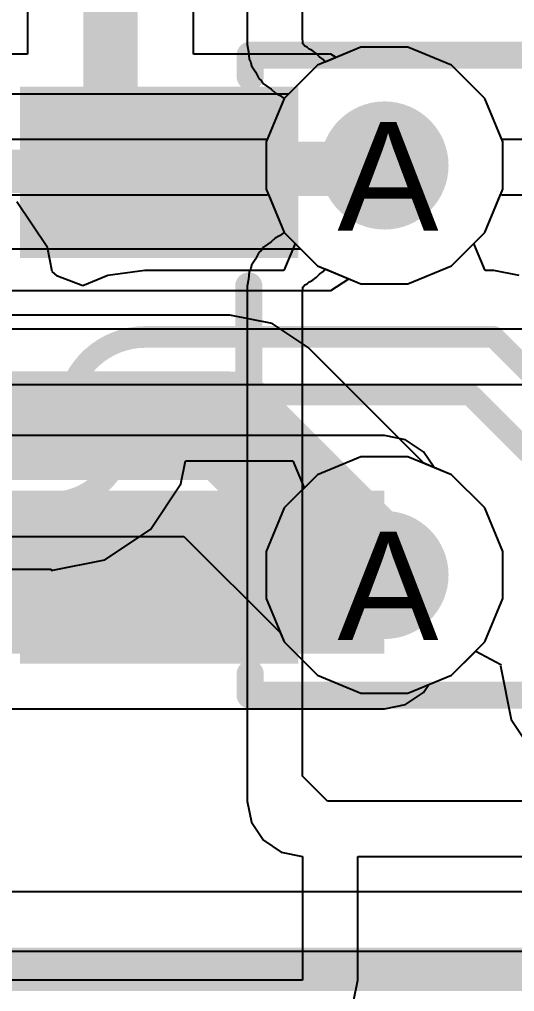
# Model space of a CAD drawing. Header units: inches. Extents: x 0 to 5271, y 0 to 5417.
# Drawn here: x 77.941 to 80.259, y 85.57 to 90.122 of the extents above; entities that cross this region are included whole.
import ezdxf

# ---------------------------------------------------------------- set-up
doc = ezdxf.new("R2010")
doc.units = ezdxf.units.IN
for name, color, linetype in [('Bottom Layer', 5, 'Continuous'), ('Drill Drawing', 1, 'Continuous'), ('L2_GND1', 16, 'Continuous'), ('L3_SIG1', 76, 'Continuous'), ('L4_PWR', 90, 'Continuous'), ('L5_GND2', 156, 'Continuous'), ('L6_SIG2', 130, 'Continuous'), ('L7_GND3', 216, 'Continuous'), ('Top Layer', 1, 'Continuous'), ('Top Overlay', 2, 'Continuous'), ('Top Paste', 8, 'Continuous'), ('Top Solder', 216, 'Continuous'), ('Via Holes', 16, 'Continuous')]:
    doc.layers.add(name, color=color, linetype=linetype)
doc.styles.add('Arial', font='', dxfattribs={"height": 0.2})
doc.styles.get('Arial').set_extended_font_data('Arial')

# ---------------------------------------------------------------- blocks, each defined once
blk = doc.blocks.new('SOT_23_5_272')
at = {"layer": 'Top Layer'}
for points in [[(-1.85, 1.25), (-0.75, 1.25), (-0.75, 0.65), (-1.85, 0.65)], [(0.75, 1.25), (1.85, 1.25), (1.85, 0.65), (0.75, 0.65)], [(-1.85, 0.3), (-0.75, 0.3), (-0.75, -0.3), (-1.85, -0.3)], [(-1.85, -0.65), (-0.75, -0.65), (-0.75, -1.25), (-1.85, -1.25)], [(0.75, -0.65), (1.85, -0.65), (1.85, -1.25), (0.75, -1.25)]]:
    blk.add_hatch(color=1, dxfattribs=at).paths.add_polyline_path(points)
at = {"layer": 'Top Paste'}
for points in [[(-1.85, 1.25), (-0.75, 1.25), (-0.75, 0.65), (-1.85, 0.65)], [(0.75, 1.25), (1.85, 1.25), (1.85, 0.65), (0.75, 0.65)], [(-1.85, 0.3), (-0.75, 0.3), (-0.75, -0.3), (-1.85, -0.3)], [(-1.85, -0.65), (-0.75, -0.65), (-0.75, -1.25), (-1.85, -1.25)], [(0.75, -0.65), (1.85, -0.65), (1.85, -1.25), (0.75, -1.25)]]:
    blk.add_hatch(color=8, dxfattribs=at).paths.add_polyline_path(points)
at = {"layer": 'Top Solder'}
for points in [[(-1.9516, 1.3516), (-0.6484, 1.3516), (-0.6484, 0.5484), (-1.9516, 0.5484)], [(0.6484, 1.3516), (1.9516, 1.3516), (1.9516, 0.5484), (0.6484, 0.5484)], [(-1.9516, 0.4016), (-0.6484, 0.4016), (-0.6484, -0.4016), (-1.9516, -0.4016)], [(-1.9516, -0.5484), (-0.6484, -0.5484), (-0.6484, -1.3516), (-1.9516, -1.3516)], [(0.6484, -0.5484), (1.9516, -0.5484), (1.9516, -1.3516), (0.6484, -1.3516)]]:
    blk.add_hatch(color=216, dxfattribs=at).paths.add_polyline_path(points)
at = {"layer": 'Top Overlay'}
for points in [[(-0.8791, 1.4986, 0.127, 0.127, 0), (-0.8791, 1.3986, 0.127, 0.127, 0)], [(0.8735, 1.4986, 0.127, 0.127, 0), (-0.8791, 1.4986, 0.127, 0.127, 0)], [(0.8735, 1.4986, 0.127, 0.127, 0), (0.8735, 1.3986, 0.127, 0.127, 0)], [(-2.1336, 1.0668, 0.127, 0.127, 0), (-2.1336, 0.8128, 0.127, 0.127, 0)], [(-2.0066, 0.9398, 0.127, 0.127, 0), (-2.1336, 1.0668, 0.127, 0.127, 0)], [(-2.0066, 0.9398, 0.127, 0.127, 0), (-2.1336, 0.8128, 0.127, 0.127, 0)], [(0.8799, 0.44, 0.127, 0.127, 0), (0.8799, -0.418, 0.127, 0.127, 0)], [(-0.8791, -1.3986, 0.127, 0.127, 0), (-0.8791, -1.4986, 0.127, 0.127, 0)], [(0.8735, -1.3986, 0.127, 0.127, 0), (0.8735, -1.4986, 0.127, 0.127, 0)], [(0.8735, -1.4986, 0.127, 0.127, 0), (-0.8791, -1.4986, 0.127, 0.127, 0)]]:
    blk.add_lwpolyline(points, format="xyseb", dxfattribs=at)
for points in [[(-0.9108, 1.4986, 0.0635, 0.0635, 1), (-0.8473, 1.4986, 0.0635, 0.0635, 1)], [(-0.9108, 1.4986, 0.0635, 0.0635, 1), (-0.8473, 1.4986, 0.0635, 0.0635, 1)], [(0.8418, 1.4986, 0.0635, 0.0635, 1), (0.9053, 1.4986, 0.0635, 0.0635, 1)], [(0.8418, 1.4986, 0.0635, 0.0635, 1), (0.9053, 1.4986, 0.0635, 0.0635, 1)], [(-0.9108, 1.3986, 0.0635, 0.0635, 1), (-0.8473, 1.3986, 0.0635, 0.0635, 1)], [(0.8418, 1.3986, 0.0635, 0.0635, 1), (0.9053, 1.3986, 0.0635, 0.0635, 1)], [(-2.1654, 1.0668, 0.0635, 0.0635, 1), (-2.1019, 1.0668, 0.0635, 0.0635, 1)], [(-2.1654, 1.0668, 0.0635, 0.0635, 1), (-2.1019, 1.0668, 0.0635, 0.0635, 1)], [(-2.0384, 0.9398, 0.0635, 0.0635, 1), (-1.9749, 0.9398, 0.0635, 0.0635, 1)], [(-2.0384, 0.9398, 0.0635, 0.0635, 1), (-1.9749, 0.9398, 0.0635, 0.0635, 1)], [(-2.1654, 0.8128, 0.0635, 0.0635, 1), (-2.1019, 0.8128, 0.0635, 0.0635, 1)], [(-2.1654, 0.8128, 0.0635, 0.0635, 1), (-2.1019, 0.8128, 0.0635, 0.0635, 1)], [(0.8482, 0.44, 0.0635, 0.0635, 1), (0.9117, 0.44, 0.0635, 0.0635, 1)], [(0.8482, -0.418, 0.0635, 0.0635, 1), (0.9117, -0.418, 0.0635, 0.0635, 1)], [(-0.9108, -1.3986, 0.0635, 0.0635, 1), (-0.8473, -1.3986, 0.0635, 0.0635, 1)], [(0.8418, -1.3986, 0.0635, 0.0635, 1), (0.9053, -1.3986, 0.0635, 0.0635, 1)], [(-0.9108, -1.4986, 0.0635, 0.0635, 1), (-0.8473, -1.4986, 0.0635, 0.0635, 1)], [(-0.9108, -1.4986, 0.0635, 0.0635, 1), (-0.8473, -1.4986, 0.0635, 0.0635, 1)], [(0.8418, -1.4986, 0.0635, 0.0635, 1), (0.9053, -1.4986, 0.0635, 0.0635, 1)], [(0.8418, -1.4986, 0.0635, 0.0635, 1), (0.9053, -1.4986, 0.0635, 0.0635, 1)]]:
    blk.add_lwpolyline(points, format="xyseb", close=True, dxfattribs=at)

msp = doc.modelspace()

# ---------------------------------------------------------------- hatches: boundary and pattern name
at = {"layer": 'Bottom Layer'}
h = msp.add_hatch(color=5, dxfattribs=at)
edge = h.paths.add_edge_path()
edge.add_arc((79.65, 89.4386), 0.3, 0, 360)
h = msp.add_hatch(color=5, dxfattribs=at)
edge = h.paths.add_edge_path()
edge.add_arc((79.65, 87.521), 0.3, 0, 360)
at = {"layer": 'L2_GND1'}
h = msp.add_hatch(color=16, dxfattribs=at)
edge = h.paths.add_edge_path()
edge.add_arc((79.65, 89.4386), 0.3, 0, 360)
h = msp.add_hatch(color=16, dxfattribs=at)
edge = h.paths.add_edge_path()
edge.add_arc((79.65, 87.521), 0.3, 0, 360)
at = {"layer": 'L3_SIG1'}
h = msp.add_hatch(color=76, dxfattribs=at)
edge = h.paths.add_edge_path()
edge.add_arc((79.65, 89.4386), 0.3, 0, 360)
h = msp.add_hatch(color=76, dxfattribs=at)
edge = h.paths.add_edge_path()
edge.add_arc((79.65, 87.521), 0.3, 0, 360)
at = {"layer": 'L4_PWR'}
h = msp.add_hatch(color=90, dxfattribs=at)
edge = h.paths.add_edge_path()
edge.add_arc((79.65, 89.4386), 0.3, 0, 360)
h = msp.add_hatch(color=90, dxfattribs=at)
edge = h.paths.add_edge_path()
edge.add_arc((79.65, 87.521), 0.3, 0, 360)
at = {"layer": 'L5_GND2'}
h = msp.add_hatch(color=156, dxfattribs=at)
edge = h.paths.add_edge_path()
edge.add_arc((79.65, 89.4386), 0.3, 0, 360)
h = msp.add_hatch(color=156, dxfattribs=at)
edge = h.paths.add_edge_path()
edge.add_arc((79.65, 87.521), 0.3, 0, 360)
at = {"layer": 'L6_SIG2'}
h = msp.add_hatch(color=130, dxfattribs=at)
edge = h.paths.add_edge_path()
edge.add_arc((79.65, 89.4386), 0.3, 0, 360)
h = msp.add_hatch(color=130, dxfattribs=at)
edge = h.paths.add_edge_path()
edge.add_arc((79.65, 87.521), 0.3, 0, 360)
at = {"layer": 'L7_GND3'}
h = msp.add_hatch(color=216, dxfattribs=at)
edge = h.paths.add_edge_path()
edge.add_arc((79.65, 89.4386), 0.3, 0, 360)
h = msp.add_hatch(color=216, dxfattribs=at)
edge = h.paths.add_edge_path()
edge.add_arc((79.65, 87.521), 0.3, 0, 360)
at = {"layer": 'Top Layer'}
h = msp.add_hatch(color=1, dxfattribs=at)
edge = h.paths.add_edge_path()
edge.add_arc((79.65, 89.4386), 0.3, 0, 360)
msp.add_hatch(color=1, dxfattribs=at).paths.add_polyline_path([(76.8985, 87.1533), (79.65, 87.1533), (79.65, 87.9153), (76.8985, 87.9153)])
h = msp.add_hatch(color=1, dxfattribs=at)
edge = h.paths.add_edge_path()
edge.add_arc((79.65, 87.521), 0.3, 0, 360)
at = {"layer": 'Via Holes'}
h = msp.add_hatch(color=7, dxfattribs=at)
edge = h.paths.add_edge_path()
edge.add_arc((79.65, 89.4386), 0.15, 0, 360)
h = msp.add_hatch(color=7, dxfattribs=at)
edge = h.paths.add_edge_path()
edge.add_arc((79.65, 87.521), 0.15, 0, 360)

# ---------------------------------------------------------------- linework, layer by layer
at = {"layer": 'Bottom Layer'}
for p, q in [((79.5398, 89.9926), (79.3362, 89.9082)), ((79.7602, 89.9926), (79.5398, 89.9926)), ((79.9638, 89.9082), (79.7602, 89.9926)), ((79.3362, 89.9082), (79.1804, 89.7524)), ((80.1197, 89.7524), (79.9638, 89.9082)), ((79.1804, 89.7524), (79.096, 89.5488)), ((80.204, 89.5488), (80.1197, 89.7524)), ((79.096, 89.5488), (79.096, 89.3284)), ((80.204, 89.3284), (80.204, 89.5488)), ((79.096, 89.3284), (79.1804, 89.1248)), ((80.1197, 89.1248), (80.204, 89.3284)), ((79.1804, 89.1248), (79.3362, 88.9689)), ((79.9638, 88.9689), (80.1197, 89.1248)), ((79.3362, 88.9689), (79.5398, 88.8846)), ((79.7602, 88.8846), (79.9638, 88.9689)), ((79.5398, 88.8846), (79.7602, 88.8846)), ((79.5398, 88.075), (79.3362, 87.9907)), ((79.7602, 88.075), (79.5398, 88.075)), ((79.9638, 87.9907), (79.7602, 88.075)), ((79.3362, 87.9907), (79.1804, 87.8349)), ((80.1197, 87.8349), (79.9638, 87.9907)), ((79.1804, 87.8349), (79.096, 87.6312)), ((80.204, 87.6312), (80.1197, 87.8349)), ((79.096, 87.6312), (79.096, 87.4108)), ((80.204, 87.4108), (80.204, 87.6312)), ((79.096, 87.4108), (79.1804, 87.2072)), ((80.1197, 87.2072), (80.204, 87.4108)), ((79.1804, 87.2072), (79.3362, 87.0514)), ((79.9638, 87.0514), (80.1197, 87.2072)), ((79.3362, 87.0514), (79.5398, 86.967)), ((79.7602, 86.967), (79.9638, 87.0514)), ((79.5398, 86.967), (79.7602, 86.967))]:
    msp.add_line(p, q, dxfattribs=at)
at = {"layer": 'L2_GND1'}
for p, q in [((79.5398, 89.9926), (79.3362, 89.9082)), ((79.7602, 89.9926), (79.5398, 89.9926)), ((79.9638, 89.9082), (79.7602, 89.9926)), ((79.3362, 89.9082), (79.1804, 89.7524)), ((80.1197, 89.7524), (79.9638, 89.9082)), ((79.1804, 89.7524), (79.1008, 89.5604)), ((80.1992, 89.5604), (80.1197, 89.7524)), ((79.1008, 89.5604), (72.0687, 89.5604)), ((87.4688, 89.5604), (80.1992, 89.5604)), ((72.0967, 89.3014), (79.1008, 89.3014)), ((79.1008, 89.3014), (79.1067, 89.3026)), ((79.1067, 89.3026), (79.1804, 89.1248)), ((80.1197, 89.1248), (80.1933, 89.3026)), ((80.1933, 89.3026), (80.1992, 89.3014)), ((80.1992, 89.3014), (87.4507, 89.3014)), ((79.1804, 89.1248), (79.3362, 88.9689)), ((79.9638, 88.9689), (80.1197, 89.1248)), ((79.3362, 88.9689), (79.5398, 88.8846)), ((79.7602, 88.8846), (79.9638, 88.9689)), ((79.5398, 88.8846), (79.7602, 88.8846)), ((79.5398, 88.075), (79.3362, 87.9907)), ((79.7602, 88.075), (79.5398, 88.075)), ((79.9638, 87.9907), (79.7602, 88.075)), ((79.3362, 87.9907), (79.1804, 87.8349)), ((80.1197, 87.8349), (79.9638, 87.9907)), ((79.1804, 87.8349), (79.096, 87.6312)), ((80.204, 87.6312), (80.1197, 87.8349)), ((79.096, 87.6312), (79.096, 87.4108)), ((80.204, 87.4108), (80.204, 87.6312)), ((79.096, 87.4108), (79.1804, 87.2072)), ((80.1197, 87.2072), (80.204, 87.4108)), ((79.1804, 87.2072), (79.3362, 87.0514)), ((79.9638, 87.0514), (80.1197, 87.2072)), ((79.3362, 87.0514), (79.5398, 86.967)), ((79.7602, 86.967), (79.9638, 87.0514)), ((79.5398, 86.967), (79.7602, 86.967)), ((94.8885, 86.0368), (58.4674, 86.0368))]:
    msp.add_line(p, q, dxfattribs=at)
msp.add_lwpolyline([(56.9353, 85.6742, 0.2032, 0.2032, 0), (116.9718, 85.6742, 0.2032, 0.2032, 0)], format="xyseb", dxfattribs=at)
at = {"layer": 'L3_SIG1'}
for p, q in [((79.5398, 89.9926), (79.3362, 89.9082)), ((79.7602, 89.9926), (79.5398, 89.9926)), ((79.9638, 89.9082), (79.7602, 89.9926)), ((79.3362, 89.9082), (79.2011, 89.7732)), ((80.1197, 89.7524), (79.9638, 89.9082)), ((79.2011, 89.7732), (71.9356, 89.7732)), ((80.204, 89.5488), (80.1197, 89.7524)), ((80.204, 89.3284), (80.204, 89.5488)), ((80.1197, 89.1248), (80.204, 89.3284)), ((79.9638, 88.9689), (80.1197, 89.1248)), ((72.5559, 89.048), (79.2571, 89.048)), ((79.2571, 89.048), (79.3362, 88.9689)), ((79.3362, 88.9689), (79.5398, 88.8846)), ((79.7602, 88.8846), (79.9638, 88.9689)), ((79.5398, 88.8846), (79.7602, 88.8846)), ((80.796, 88.6714), (72.7666, 88.6714)), ((73.0217, 88.4124), (80.537, 88.4124)), ((79.5398, 88.075), (79.3362, 87.9907)), ((79.7602, 88.075), (79.5398, 88.075)), ((79.9638, 87.9907), (79.7602, 88.075)), ((79.3362, 87.9907), (79.1804, 87.8349)), ((80.1197, 87.8349), (79.9638, 87.9907)), ((79.1804, 87.8349), (79.096, 87.6312)), ((80.204, 87.6312), (80.1197, 87.8349)), ((79.096, 87.6312), (79.096, 87.4108)), ((80.204, 87.4108), (80.204, 87.6312)), ((79.096, 87.4108), (79.1804, 87.2072)), ((80.1197, 87.2072), (80.204, 87.4108)), ((79.1804, 87.2072), (79.3362, 87.0514)), ((79.9638, 87.0514), (80.1197, 87.2072)), ((79.3362, 87.0514), (79.5398, 86.967)), ((79.7602, 86.967), (79.9638, 87.0514)), ((79.5398, 86.967), (79.7602, 86.967))]:
    msp.add_line(p, q, dxfattribs=at)
for points in [[(71.5706, 89.4106, 0.2032, 0.2032, 0), (79.622, 89.4106, 0.2032, 0.2032, 0)], [(79.622, 89.4106, 0.2032, 0.2032, 0), (79.65, 89.4386, 0.2032, 0.2032, 0)]]:
    msp.add_lwpolyline(points, format="xyseb", dxfattribs=at)
for points in [[(79.5712, 89.4106, 0.1016, 0.1016, 1), (79.6728, 89.4106, 0.1016, 0.1016, 1)], [(79.5712, 89.4106, 0.1016, 0.1016, 1), (79.6728, 89.4106, 0.1016, 0.1016, 1)], [(79.5992, 89.4386, 0.1016, 0.1016, 1), (79.7008, 89.4386, 0.1016, 0.1016, 1)]]:
    msp.add_lwpolyline(points, format="xyseb", close=True, dxfattribs=at)
at = {"layer": 'L4_PWR'}
for p, q in [((79.0074, 93.3596), (79.0074, 90.0044)), ((79.2664, 90.0299), (79.2664, 91.4168)), ((79.0074, 90.0044), (79.0142, 89.9705)), ((79.2682, 90.021), (79.2664, 90.0299)), ((79.2682, 90.0076), (79.2682, 90.021)), ((79.2692, 90.0069), (79.2682, 90.0076)), ((79.2777, 89.9979), (79.2692, 90.0069)), ((79.2878, 89.9922), (79.2777, 89.9979)), ((79.0142, 89.9705), (79.0166, 89.936)), ((79.2884, 89.9917), (79.2878, 89.9922)), ((79.2892, 89.9912), (79.2884, 89.9917)), ((79.2981, 89.9835), (79.2892, 89.9912)), ((79.3093, 89.9785), (79.2981, 89.9835)), ((79.3302, 89.9637), (79.3093, 89.9785)), ((79.3452, 89.9477), (79.3302, 89.9637)), ((79.5398, 89.9926), (79.3719, 89.923)), ((79.7602, 89.9926), (79.5398, 89.9926)), ((79.9638, 89.9082), (79.7602, 89.9926)), ((79.0166, 89.936), (79.0239, 89.9213)), ((79.0239, 89.9213), (79.0271, 89.9053)), ((79.3635, 89.9355), (79.3452, 89.9477)), ((79.3719, 89.923), (79.3635, 89.9355)), ((80.1197, 89.7524), (79.9638, 89.9082)), ((79.0271, 89.9053), (79.0463, 89.8765)), ((79.0463, 89.8765), (79.0618, 89.8456)), ((79.0618, 89.8456), (79.0742, 89.8349)), ((79.0742, 89.8349), (79.0833, 89.8212)), ((79.0833, 89.8212), (79.1194, 89.7956)), ((79.1194, 89.7956), (79.1381, 89.7794)), ((79.1381, 89.7794), (79.1595, 89.7672)), ((79.1804, 89.7524), (79.096, 89.5488)), ((79.1595, 89.7672), (79.1804, 89.7524)), ((80.204, 89.5488), (80.1197, 89.7524)), ((79.096, 89.5488), (79.096, 89.3284)), ((80.204, 89.3284), (80.204, 89.5488)), ((79.096, 89.3284), (79.1804, 89.1248)), ((80.1197, 89.1248), (80.204, 89.3284)), ((79.1381, 89.0978), (79.1194, 89.0816)), ((79.1594, 89.1099), (79.1381, 89.0978)), ((79.1804, 89.1248), (79.1594, 89.1099)), ((79.9638, 88.9689), (80.1197, 89.1248)), ((79.0742, 89.0423), (79.0618, 89.0315)), ((79.0833, 89.0559), (79.0742, 89.0423)), ((79.1194, 89.0816), (79.0833, 89.0559)), ((79.0463, 89.0006), (79.0271, 88.9719)), ((79.0618, 89.0315), (79.0463, 89.0006)), ((79.0239, 88.9558), (79.0166, 88.9411)), ((79.0271, 88.9719), (79.0239, 88.9558)), ((79.3635, 88.9417), (79.3719, 88.9542)), ((79.3719, 88.9542), (79.5398, 88.8846)), ((79.7602, 88.8846), (79.9638, 88.9689)), ((79.0142, 88.9067), (79.0074, 88.8728)), ((79.0166, 88.9411), (79.0142, 88.9067)), ((79.3093, 88.8987), (79.3302, 88.9135)), ((79.3302, 88.9135), (79.3453, 88.9295)), ((79.3453, 88.9295), (79.3635, 88.9417)), ((79.0074, 88.8728), (79.0074, 86.4624)), ((79.2682, 88.8696), (79.2692, 88.8703)), ((79.2682, 88.8562), (79.2682, 88.8696)), ((79.2692, 88.8703), (79.2777, 88.8792)), ((79.2777, 88.8792), (79.2877, 88.885)), ((79.2877, 88.885), (79.2884, 88.8855)), ((79.2884, 88.8855), (79.2892, 88.886)), ((79.2892, 88.886), (79.2981, 88.8937)), ((79.2981, 88.8937), (79.3093, 88.8987)), ((79.5398, 88.8846), (79.7602, 88.8846)), ((79.2664, 88.8473), (79.2682, 88.8562)), ((79.2664, 86.5788), (79.2664, 88.8473)), ((79.3828, 86.4624), (79.2664, 86.5788)), ((79.0074, 86.4624), (79.0271, 86.3633)), ((84.938, 86.4624), (79.3828, 86.4624)), ((79.0271, 86.3633), (79.0833, 86.2793)), ((79.0833, 86.2793), (79.1673, 86.2231)), ((79.1673, 86.2231), (79.2664, 86.2034)), ((79.2664, 86.2034), (79.2664, 85.6234)), ((79.5254, 85.6234), (79.5254, 86.2034)), ((79.5254, 86.2034), (94.8788, 86.2034)), ((79.2664, 85.6234), (74.8792, 85.6234)), ((79.5057, 85.5243), (79.5254, 85.6234))]:
    msp.add_line(p, q, dxfattribs=at)
at = {"layer": 'L5_GND2'}
for p, q in [((79.5398, 89.9926), (79.3362, 89.9082)), ((79.7602, 89.9926), (79.5398, 89.9926)), ((79.9638, 89.9082), (79.7602, 89.9926)), ((79.3362, 89.9082), (79.1804, 89.7524)), ((80.1197, 89.7524), (79.9638, 89.9082)), ((79.1804, 89.7524), (79.096, 89.5488)), ((80.204, 89.5488), (80.1197, 89.7524)), ((79.096, 89.5488), (79.096, 89.3284)), ((80.204, 89.3284), (80.204, 89.5488)), ((79.096, 89.3284), (79.1804, 89.1248)), ((80.1197, 89.1248), (80.204, 89.3284)), ((78.0721, 89.0552), (77.9296, 89.2686)), ((79.1804, 89.1248), (79.2315, 89.0736)), ((80.0685, 89.0736), (80.1197, 89.1248)), ((78.0947, 88.9418), (78.0721, 89.0552)), ((79.2315, 89.0736), (79.1789, 88.9466)), ((80.1211, 88.9466), (80.0685, 89.0736)), ((78.1189, 88.9199), (78.0947, 88.9418)), ((78.2375, 88.8747), (78.1189, 88.9199)), ((78.3548, 88.9232), (78.2375, 88.8747)), ((78.5291, 88.9462), (78.3548, 88.9232)), ((78.5312, 88.9466), (78.5291, 88.9462)), ((79.1789, 88.9466), (78.5312, 88.9466)), ((80.1622, 88.9466), (80.1211, 88.9466)), ((80.2811, 88.923), (80.1622, 88.9466)), ((78.697, 87.9472), (78.7186, 88.0558)), ((78.7186, 88.0558), (79.2217, 88.0558)), ((79.2217, 88.0558), (79.2743, 87.9288)), ((78.5544, 87.7338), (78.697, 87.9472)), ((79.2743, 87.9288), (79.1804, 87.8349)), ((79.1804, 87.8349), (79.096, 87.6312)), ((78.341, 87.5912), (78.5544, 87.7338)), ((79.096, 87.6312), (79.096, 87.4108)), ((78.0893, 87.5412), (78.341, 87.5912)), ((77.8759, 87.5478), (78.0893, 87.5478)), ((78.0893, 87.5478), (78.0893, 87.5412)), ((79.096, 87.4108), (79.1804, 87.2072)), ((79.1804, 87.2072), (79.3362, 87.0514)), ((79.9638, 87.0514), (80.0771, 87.1646)), ((80.0771, 87.1646), (80.1941, 87.1021)), ((80.1941, 87.1021), (80.1928, 87.0956)), ((80.1928, 87.0956), (80.2429, 86.8439)), ((79.3362, 87.0514), (79.5398, 86.967)), ((79.7602, 86.967), (79.9638, 87.0514)), ((79.5398, 86.967), (79.7602, 86.967)), ((80.2429, 86.8439), (80.3855, 86.6305))]:
    msp.add_line(p, q, dxfattribs=at)
for points in [[(78.1604, 88.265, 0.1016, 0.1016, -0.414214), (78.5312, 88.6358, 0.1016, 0.1016, 0)], [(78.5312, 88.6358, 0.1016, 0.1016, 0), (78.7166, 88.6358, 0.1016, 0.1016, 0)], [(78.7166, 88.6358, 0.1016, 0.1016, 0), (80.1622, 88.6358, 0.1016, 0.1016, 0)], [(80.1622, 88.6358, 0.1016, 0.1016, 0), (80.3911, 88.407, 0.1016, 0.1016, 0)], [(78.4296, 88.265, 0.1016, 0.1016, -0.414214), (78.5312, 88.3666, 0.1016, 0.1016, 0)], [(78.5312, 88.3666, 0.1016, 0.1016, 0), (78.7166, 88.3666, 0.1016, 0.1016, 0)], [(78.7166, 88.3666, 0.1016, 0.1016, 0), (80.0507, 88.3666, 0.1016, 0.1016, 0)], [(80.0507, 88.3666, 0.1016, 0.1016, 0), (80.2007, 88.2166, 0.1016, 0.1016, 0)], [(78.1604, 88.199, 0.1016, 0.1016, 0), (78.1604, 88.265, 0.1016, 0.1016, 0)], [(78.4296, 88.199, 0.1016, 0.1016, 0), (78.4296, 88.265, 0.1016, 0.1016, 0)], [(80.2007, 88.2166, 0.1016, 0.1016, 0), (80.3318, 88.0855, 0.1016, 0.1016, 0)], [(78.1604, 88.199, 0.1016, 0.1016, -0.414214), (78.0893, 88.1278, 0.1016, 0.1016, 0)], [(78.4296, 88.199, 0.1016, 0.1016, -0.414214), (78.0893, 87.8586, 0.1016, 0.1016, 0)], [(77.8759, 88.1278, 0.1016, 0.1016, 0), (78.0893, 88.1278, 0.1016, 0.1016, 0)], [(77.8759, 87.8586, 0.1016, 0.1016, 0), (78.0893, 87.8586, 0.1016, 0.1016, 0)]]:
    msp.add_lwpolyline(points, format="xyseb", dxfattribs=at)
for points in [[(78.5058, 88.6358, 0.0508, 0.0508, 1), (78.5566, 88.6358, 0.0508, 0.0508, 1)], [(78.5058, 88.6358, 0.0508, 0.0508, 1), (78.5566, 88.6358, 0.0508, 0.0508, 1)], [(78.6912, 88.6358, 0.0508, 0.0508, 1), (78.742, 88.6358, 0.0508, 0.0508, 1)], [(78.6912, 88.6358, 0.0508, 0.0508, 1), (78.742, 88.6358, 0.0508, 0.0508, 1)], [(80.1368, 88.6358, 0.0508, 0.0508, 1), (80.1876, 88.6358, 0.0508, 0.0508, 1)], [(80.1368, 88.6358, 0.0508, 0.0508, 1), (80.1876, 88.6358, 0.0508, 0.0508, 1)], [(78.5058, 88.3666, 0.0508, 0.0508, 1), (78.5566, 88.3666, 0.0508, 0.0508, 1)], [(78.5058, 88.3666, 0.0508, 0.0508, 1), (78.5566, 88.3666, 0.0508, 0.0508, 1)], [(78.6912, 88.3666, 0.0508, 0.0508, 1), (78.742, 88.3666, 0.0508, 0.0508, 1)], [(78.6912, 88.3666, 0.0508, 0.0508, 1), (78.742, 88.3666, 0.0508, 0.0508, 1)], [(80.0253, 88.3666, 0.0508, 0.0508, 1), (80.0761, 88.3666, 0.0508, 0.0508, 1)], [(80.0253, 88.3666, 0.0508, 0.0508, 1), (80.0761, 88.3666, 0.0508, 0.0508, 1)], [(78.135, 88.265, 0.0508, 0.0508, 1), (78.1858, 88.265, 0.0508, 0.0508, 1)], [(78.135, 88.265, 0.0508, 0.0508, 1), (78.1858, 88.265, 0.0508, 0.0508, 1)], [(78.4042, 88.265, 0.0508, 0.0508, 1), (78.455, 88.265, 0.0508, 0.0508, 1)], [(78.4042, 88.265, 0.0508, 0.0508, 1), (78.455, 88.265, 0.0508, 0.0508, 1)], [(80.1753, 88.2166, 0.0508, 0.0508, 1), (80.2261, 88.2166, 0.0508, 0.0508, 1)], [(80.1753, 88.2166, 0.0508, 0.0508, 1), (80.2261, 88.2166, 0.0508, 0.0508, 1)], [(78.135, 88.199, 0.0508, 0.0508, 1), (78.1858, 88.199, 0.0508, 0.0508, 1)], [(78.135, 88.199, 0.0508, 0.0508, 1), (78.1858, 88.199, 0.0508, 0.0508, 1)], [(78.4042, 88.199, 0.0508, 0.0508, 1), (78.455, 88.199, 0.0508, 0.0508, 1)], [(78.4042, 88.199, 0.0508, 0.0508, 1), (78.455, 88.199, 0.0508, 0.0508, 1)], [(78.0639, 88.1278, 0.0508, 0.0508, 1), (78.1147, 88.1278, 0.0508, 0.0508, 1)], [(78.0639, 88.1278, 0.0508, 0.0508, 1), (78.1147, 88.1278, 0.0508, 0.0508, 1)], [(78.0639, 87.8586, 0.0508, 0.0508, 1), (78.1147, 87.8586, 0.0508, 0.0508, 1)], [(78.0639, 87.8586, 0.0508, 0.0508, 1), (78.1147, 87.8586, 0.0508, 0.0508, 1)]]:
    msp.add_lwpolyline(points, format="xyseb", close=True, dxfattribs=at)
at = {"layer": 'L6_SIG2'}
for p, q in [((79.5398, 89.9926), (79.3362, 89.9082)), ((79.7602, 89.9926), (79.5398, 89.9926)), ((79.9638, 89.9082), (79.7602, 89.9926)), ((79.3362, 89.9082), (79.1804, 89.7524)), ((80.1197, 89.7524), (79.9638, 89.9082)), ((79.1804, 89.7524), (79.096, 89.5488)), ((80.204, 89.5488), (80.1197, 89.7524)), ((79.096, 89.5488), (79.096, 89.3284)), ((80.204, 89.3284), (80.204, 89.5488)), ((79.096, 89.3284), (79.1804, 89.1248)), ((80.1197, 89.1248), (80.204, 89.3284)), ((79.1804, 89.1248), (79.3362, 88.9689)), ((79.9638, 88.9689), (80.1197, 89.1248)), ((79.3362, 88.9689), (79.5398, 88.8846)), ((79.7602, 88.8846), (79.9638, 88.9689)), ((79.5398, 88.8846), (79.7602, 88.8846)), ((78.9263, 88.7378), (71.7656, 88.7378)), ((79.1245, 88.6984), (78.9263, 88.7378)), ((79.2925, 88.5861), (79.1245, 88.6984)), ((79.8343, 88.0443), (79.2925, 88.5861)), ((79.9638, 87.9907), (79.8343, 88.0443)), ((80.1197, 87.8349), (79.9638, 87.9907)), ((80.204, 87.6312), (80.1197, 87.8349)), ((76.648, 87.7019), (78.7117, 87.7019)), ((78.7117, 87.7019), (79.1619, 87.2518)), ((80.204, 87.4108), (80.204, 87.6312)), ((80.1197, 87.2072), (80.204, 87.4108)), ((79.1619, 87.2518), (79.1804, 87.2072)), ((79.1804, 87.2072), (79.3362, 87.0514)), ((79.9638, 87.0514), (80.1197, 87.2072)), ((79.3362, 87.0514), (79.5398, 86.967)), ((79.7602, 86.967), (79.9638, 87.0514)), ((79.5398, 86.967), (79.7602, 86.967)), ((95.255, 85.7574), (60.8287, 85.7574))]:
    msp.add_line(p, q, dxfattribs=at)
for points in [[(68.3825, 88.2199, 0.508, 0.508, 0), (78.9263, 88.2199, 0.508, 0.508, 0)], [(78.9263, 88.2199, 0.508, 0.508, 0), (79.6251, 87.521, 0.508, 0.508, 0)], [(79.6251, 87.521, 0.508, 0.508, 0), (79.65, 87.521, 0.508, 0.508, 0)]]:
    msp.add_lwpolyline(points, format="xyseb", dxfattribs=at)
for points in [[(78.7993, 88.2199, 0.254, 0.254, 1), (79.0533, 88.2199, 0.254, 0.254, 1)], [(78.7993, 88.2199, 0.254, 0.254, 1), (79.0533, 88.2199, 0.254, 0.254, 1)], [(79.4981, 87.521, 0.254, 0.254, 1), (79.7521, 87.521, 0.254, 0.254, 1)], [(79.4981, 87.521, 0.254, 0.254, 1), (79.7521, 87.521, 0.254, 0.254, 1)], [(79.523, 87.521, 0.254, 0.254, 1), (79.777, 87.521, 0.254, 0.254, 1)]]:
    msp.add_lwpolyline(points, format="xyseb", close=True, dxfattribs=at)
at = {"layer": 'L7_GND3'}
for p, q in [((79.5398, 89.9926), (79.3362, 89.9082)), ((79.7602, 89.9926), (79.5398, 89.9926)), ((79.9638, 89.9082), (79.7602, 89.9926)), ((79.3362, 89.9082), (79.1804, 89.7524)), ((80.1197, 89.7524), (79.9638, 89.9082)), ((79.1804, 89.7524), (79.096, 89.5488)), ((80.204, 89.5488), (80.1197, 89.7524)), ((79.096, 89.5488), (79.096, 89.3284)), ((80.204, 89.3284), (80.204, 89.5488)), ((79.096, 89.3284), (79.1804, 89.1248)), ((80.1197, 89.1248), (80.204, 89.3284)), ((79.1804, 89.1248), (79.3362, 88.9689)), ((79.9638, 88.9689), (80.1197, 89.1248)), ((79.3362, 88.9689), (79.5398, 88.8846)), ((79.7602, 88.8846), (79.9638, 88.9689)), ((79.5398, 88.8846), (79.7602, 88.8846)), ((79.5398, 88.075), (79.3362, 87.9907)), ((79.7602, 88.075), (79.5398, 88.075)), ((79.9638, 87.9907), (79.7602, 88.075)), ((79.3362, 87.9907), (79.1804, 87.8349)), ((80.1197, 87.8349), (79.9638, 87.9907)), ((79.1804, 87.8349), (79.096, 87.6312)), ((80.204, 87.6312), (80.1197, 87.8349)), ((79.096, 87.6312), (79.096, 87.4108)), ((80.204, 87.4108), (80.204, 87.6312)), ((79.096, 87.4108), (79.1804, 87.2072)), ((80.1197, 87.2072), (80.204, 87.4108)), ((79.1804, 87.2072), (79.3362, 87.0514)), ((79.9638, 87.0514), (80.1197, 87.2072)), ((79.3362, 87.0514), (79.5398, 86.967)), ((79.7602, 86.967), (79.9638, 87.0514)), ((79.5398, 86.967), (79.7602, 86.967))]:
    msp.add_line(p, q, dxfattribs=at)
at = {"layer": 'Top Layer'}
for p, q in [((77.9789, 90.2158), (77.9789, 89.9606)), ((78.7558, 89.9606), (78.7558, 90.2158)), ((77.9789, 89.9606), (77.7911, 89.9606)), ((79.3991, 89.9606), (78.7558, 89.9606)), ((79.4234, 89.9443), (79.3991, 89.9606)), ((79.3991, 89.9606), (79.3991, 89.9606)), ((79.5398, 89.9926), (79.4234, 89.9443)), ((79.7602, 89.9926), (79.5398, 89.9926)), ((79.9638, 89.9082), (79.7602, 89.9926)), ((80.1197, 89.7524), (79.9638, 89.9082)), ((80.204, 89.5488), (80.1197, 89.7524)), ((80.204, 89.3284), (80.204, 89.5488)), ((80.1197, 89.1248), (80.204, 89.3284)), ((79.9638, 88.9689), (80.1197, 89.1248)), ((79.7602, 88.8846), (79.9638, 88.9689)), ((79.3991, 88.8526), (79.4825, 88.9083)), ((79.4825, 88.9083), (79.5398, 88.8846)), ((79.5398, 88.8846), (79.7602, 88.8846)), ((77.7911, 88.8526), (79.3991, 88.8526)), ((79.3991, 88.8526), (79.3991, 88.8526)), ((79.65, 88.1743), (76.8985, 88.1743)), ((79.7491, 88.1546), (79.65, 88.1743)), ((79.8331, 88.0984), (79.7491, 88.1546)), ((79.8827, 88.0243), (79.8331, 88.0984)), ((79.9638, 87.9907), (79.8827, 88.0243)), ((80.1197, 87.8349), (79.9638, 87.9907)), ((80.204, 87.6312), (80.1197, 87.8349)), ((80.204, 87.4108), (80.204, 87.6312)), ((80.1197, 87.2072), (80.204, 87.4108)), ((79.9638, 87.0514), (80.1197, 87.2072)), ((79.8582, 87.0076), (79.9638, 87.0514)), ((79.8331, 86.9702), (79.8582, 87.0076)), ((79.7491, 86.914), (79.8331, 86.9702)), ((79.65, 86.8943), (79.7491, 86.914)), ((76.8985, 86.8943), (79.65, 86.8943))]:
    msp.add_line(p, q, dxfattribs=at)
for points in [[(78.3673, 89.605, 0.254, 0.254, 0), (78.3673, 90.7873, 0.254, 0.254, 0)], [(78.3673, 89.605, 0.2032, 0.2032, 0), (78.5658, 89.4066, 0.2032, 0.2032, 0)], [(78.5818, 89.4226, 0.254, 0.254, 0), (79.634, 89.4226, 0.254, 0.254, 0)], [(78.5658, 89.4066, 0.2032, 0.2032, 0), (78.5818, 89.4226, 0.2032, 0.2032, 0)], [(79.634, 89.4226, 0.2032, 0.2032, 0), (79.65, 89.4386, 0.2032, 0.2032, 0)]]:
    msp.add_lwpolyline(points, format="xyseb", dxfattribs=at)
for points in [[(78.3038, 89.605, 0.127, 0.127, 1), (78.4308, 89.605, 0.127, 0.127, 1)], [(78.3165, 89.605, 0.1016, 0.1016, 1), (78.4181, 89.605, 0.1016, 0.1016, 1)], [(78.5183, 89.4226, 0.127, 0.127, 1), (78.6453, 89.4226, 0.127, 0.127, 1)], [(79.5705, 89.4226, 0.127, 0.127, 1), (79.6975, 89.4226, 0.127, 0.127, 1)], [(78.515, 89.4066, 0.1016, 0.1016, 1), (78.6166, 89.4066, 0.1016, 0.1016, 1)], [(78.515, 89.4066, 0.1016, 0.1016, 1), (78.6166, 89.4066, 0.1016, 0.1016, 1)], [(78.531, 89.4226, 0.1016, 0.1016, 1), (78.6326, 89.4226, 0.1016, 0.1016, 1)], [(79.5832, 89.4226, 0.1016, 0.1016, 1), (79.6848, 89.4226, 0.1016, 0.1016, 1)], [(79.5992, 89.4386, 0.1016, 0.1016, 1), (79.7008, 89.4386, 0.1016, 0.1016, 1)]]:
    msp.add_lwpolyline(points, format="xyseb", close=True, dxfattribs=at)

# ---------------------------------------------------------------- block references
at = {"rotation": 180}
msp.add_blockref('SOT_23_5_272', (79.895, 88.4566), dxfattribs=at)

# ---------------------------------------------------------------- texts
at = {"layer": 'Drill Drawing', "style": 'Arial'}
for p in [(79.4299, 89.1339), (79.4299, 87.2163)]:
    msp.add_text('A', height=0.508, dxfattribs=at).set_placement(p)

doc.saveas('drawing.dxf')
